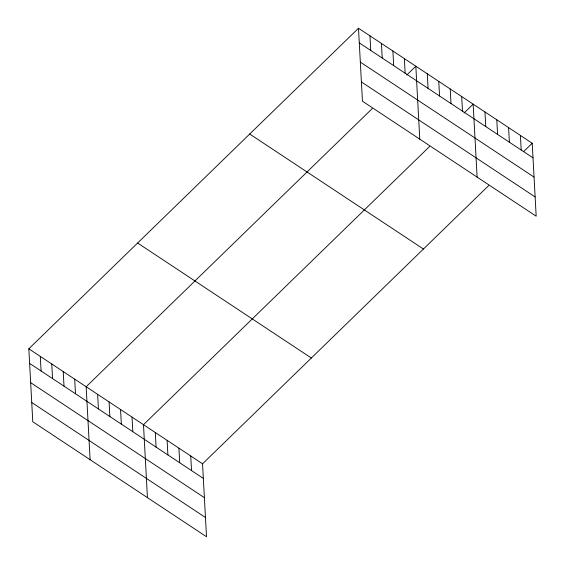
<?xml version="1.0" encoding="UTF-8"?>
<svg xmlns="http://www.w3.org/2000/svg" width="565" height="565" viewBox="0 0 565 565"><rect width="100%" height="100%" fill="white"/><g stroke="black" fill="none" stroke-linecap="round" stroke-linejoin="round"><path stroke-width="0.85" d="M488.704 185.56L202.553 463.801L206.507 536.75L32.777 421.751L28.829 348.803L358.493 28.25L532.223 143.249L536.171 216.197L362.448 101.199L358.493 28.25M372.307 108.515L86.155 386.75L90.11 459.698M406.758 75.018L415.826 66.197L419.774 139.152M429.64 146.462L143.489 424.703L147.437 497.652M464.091 112.965L473.152 104.151L477.107 177.099M523.762 151.477L532.223 143.249M359.284 42.855L533.014 157.854M360.329 62.108L534.052 177.106M361.402 81.946L535.133 196.945M249.702 134.032L423.432 249.031M137.62 243.021L311.343 358.019M28.829 348.803L202.553 463.801M29.62 363.408L203.344 478.407M30.658 382.66L204.389 497.659M31.739 402.499L205.462 517.498M520.407 135.43L521.198 150.029M508.592 127.605L509.383 142.211M496.783 119.787L497.574 134.392M484.968 111.969L485.759 126.574M461.69 96.559L462.481 111.164M450.22 88.966L451.011 103.572M438.758 81.381L439.549 95.986M427.288 73.789L428.079 88.394M404.356 58.612L405.147 73.217M392.894 51.02L393.685 65.625M381.424 43.427L382.215 58.033M369.962 35.842L370.753 50.447M190.737 455.976L191.528 470.581M178.928 448.158L179.719 462.763M167.113 440.34L167.904 454.945M155.297 432.522L156.088 447.127M132.019 417.111L132.81 431.716M120.557 409.519L121.348 424.124M109.087 401.934L109.878 416.532M97.625 394.342L98.416 408.947M74.693 379.164L75.484 393.763M63.224 371.572L64.014 386.178M51.761 363.98L52.552 378.585M40.292 356.395L41.083 370.993"/></g></svg>
